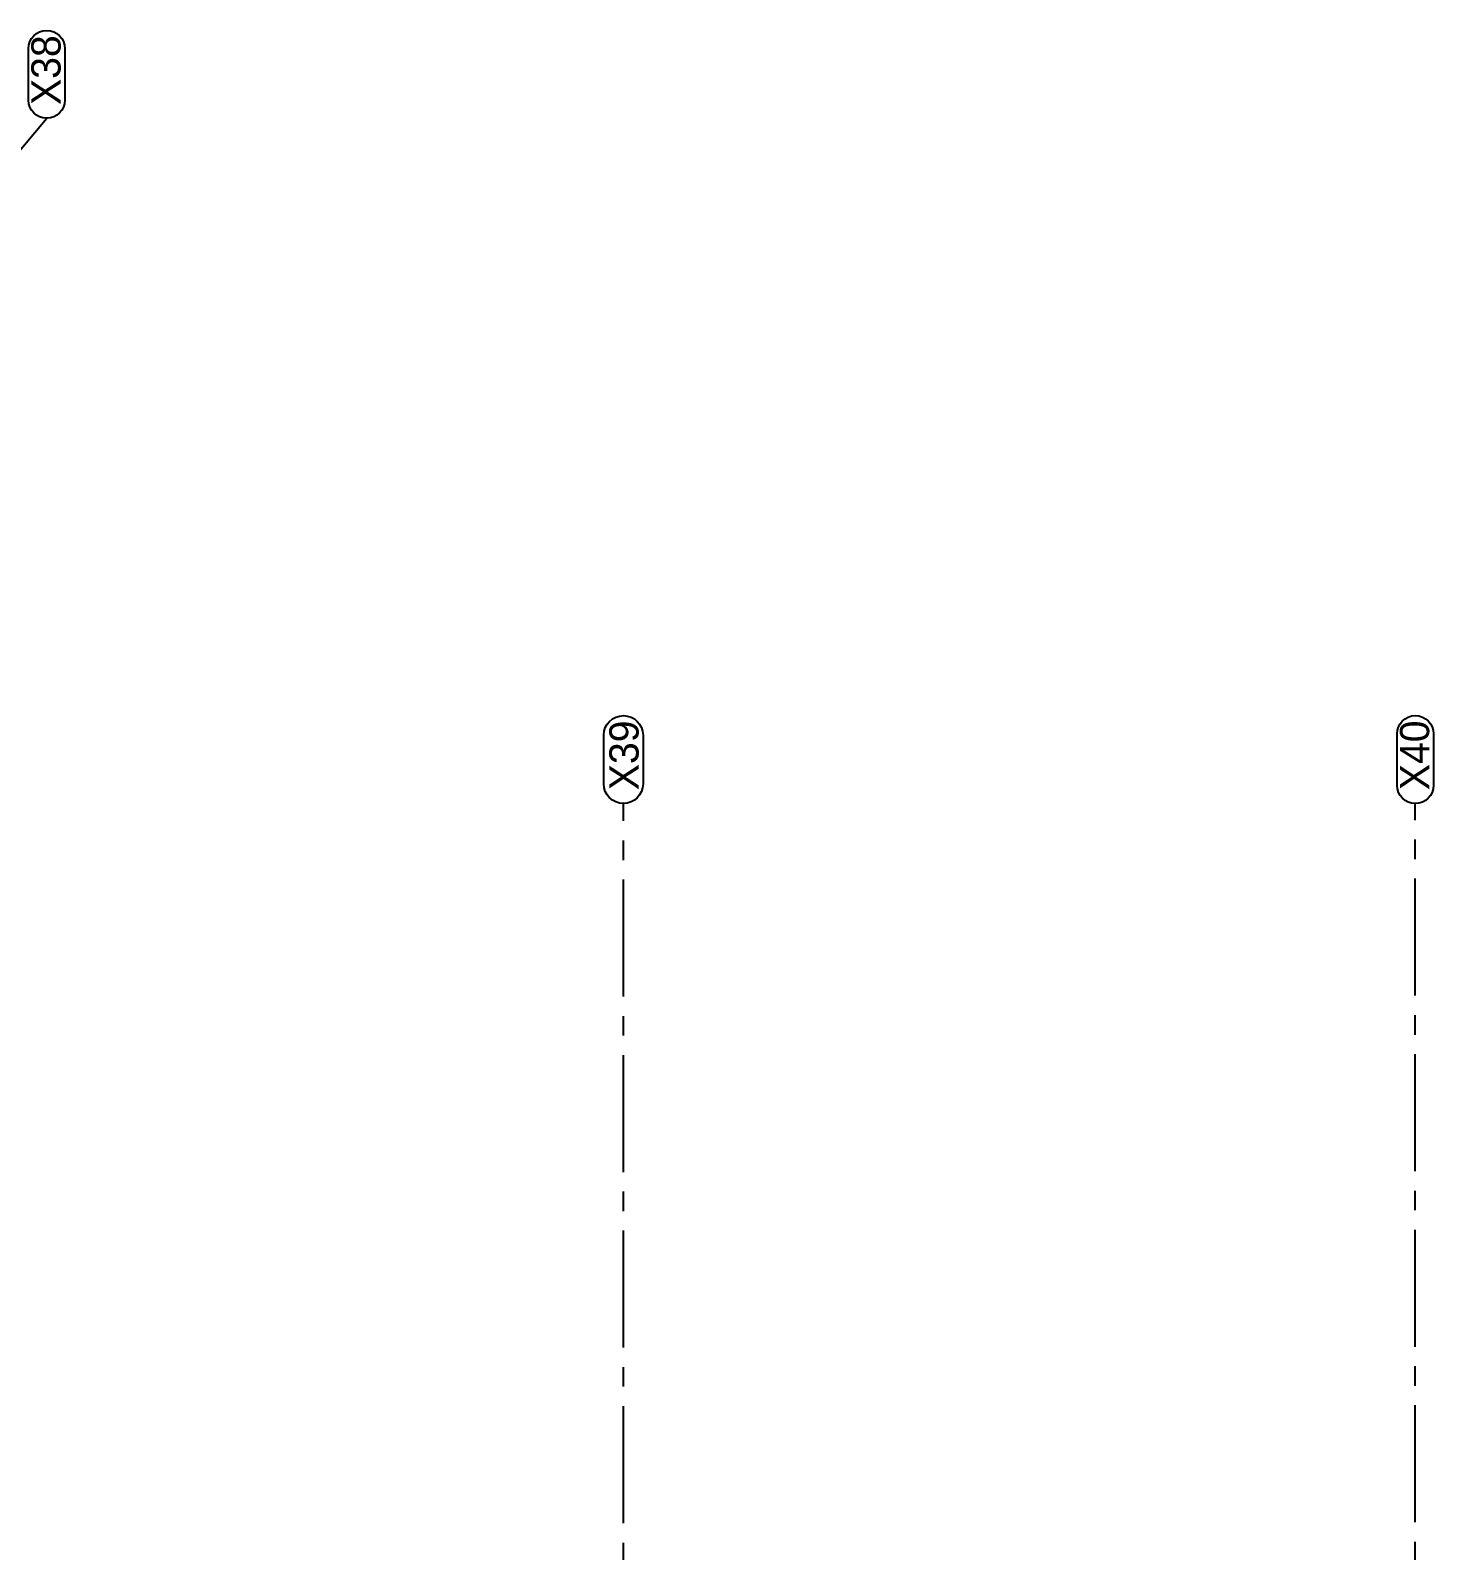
# Model space of a CAD drawing. Header units: millimetres. Extents: x 1181448 to 1317632, y -5734806 to -5633961.
# Drawn here: x 1218662 to 1227654, y -5707479 to -5697736 of the extents above; entities that cross this region are included whole.
import ezdxf

# ---------------------------------------------------------------- set-up
doc = ezdxf.new("R2010")
doc.units = ezdxf.units.MM
doc.header["$LTSCALE"] = 1000
doc.header["$MEASUREMENT"] = 0
doc.linetypes.add('T8_REFUGE COLUMNS$0$AUDIT_D_120904163729-0', pattern=[0])
doc.linetypes.add('T8_REFUGE COLUMNS$0$CENTER2', pattern=[1.125, 0.75, -0.125, 0.125, -0.125])
for name, color, linetype in [('A_dim', 1, 'Continuous'), ('T8(T9 IS SIMILAR) - REFUGE FLOOR$1$A_rail', 253, 'Continuous'), ('T8_REFUGE COLUMNS$0$A-CENTERLINE', 193, 'T8_REFUGE COLUMNS$0$CENTER2'), ('T8_REFUGE COLUMNS$0$A-COLUMN GRID NUMBERING', 4, 'T8_REFUGE COLUMNS$0$AUDIT_D_120904163729-0')]:
    doc.layers.add(name, color=color, linetype=linetype)
doc.styles.add('T8_REFUGE COLUMNS$0$STANDARD', font='GOTHIC.TTF')

# ---------------------------------------------------------------- blocks, each defined once
blk = doc.blocks.new('T8_REFUGE COLUMNS')
at = {"layer": 'T8_REFUGE COLUMNS$0$A-CENTERLINE'}
for p, q in [((1218537.1, -5698573.6), (1218766.4, -5698299.6)), ((1222462.1, -5720802.9), (1222462.1, -5702690.8)), ((1227537.1, -5720797.2), (1227537.1, -5702690.8))]:
    blk.add_line(p, q, dxfattribs=at)
at = {"layer": 'T8_REFUGE COLUMNS$0$A-COLUMN GRID NUMBERING', "linetype": 'ByBlock'}
for points in [[(1218883.6, -5698182.4, -1), (1218649.2, -5698182.4), (1218649.2, -5697853.6, -1), (1218883.6, -5697853.6)], [(1222587.9, -5702565, -1), (1222336.2, -5702565), (1222336.2, -5702253.4, -1), (1222587.9, -5702253.4)], [(1227654.3, -5702573.6, -1), (1227419.9, -5702573.6), (1227419.9, -5702244.8, -1), (1227654.3, -5702244.8)]]:
    blk.add_lwpolyline(points, format="xyb", close=True, dxfattribs=at)
at = {"layer": 'T8_REFUGE COLUMNS$0$A-COLUMN GRID NUMBERING', "linetype": 'ByBlock', "char_height": 187.5, "attachment_point": 1, "rotation": 90, "style": 'T8_REFUGE COLUMNS$0$STANDARD'}
for s, insert in [('X38', (1218667.9, -5698213.9)), ('X39', (1222372.2, -5702605.1)), ('X40', (1227438.6, -5702605.1))]:
    blk.add_mtext_dynamic_manual_height_columns(s, width=444.685, gutter_width=500, heights=[0], dxfattribs=dict(at, insert=insert))
blk = doc.blocks.new('T8(T9 IS SIMILAR) - REFUGE FLOOR')
at = {"layer": 'T8(T9 IS SIMILAR) - REFUGE FLOOR$1$A_rail', "linetype": 'ByBlock'}
blk.add_blockref('T8_REFUGE COLUMNS', (0, 0), dxfattribs=at)

msp = doc.modelspace()

# ---------------------------------------------------------------- block references
at = {"layer": 'A_dim', "linetype": 'ByBlock'}
msp.add_blockref('T8(T9 IS SIMILAR) - REFUGE FLOOR', (0, 0), dxfattribs=at)

doc.saveas('drawing.dxf')
